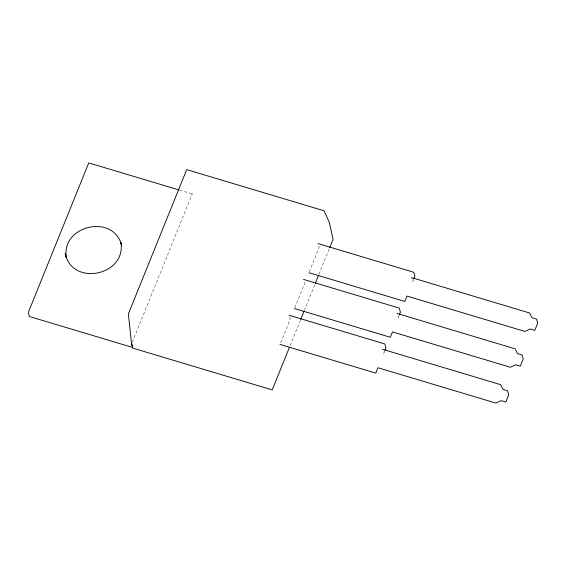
<?xml version="1.0" encoding="UTF-8"?>
<svg xmlns="http://www.w3.org/2000/svg" width="566" height="566" viewBox="0 0 566 566"><rect width="100%" height="100%" fill="white"/><g stroke="black" fill="none" stroke-linecap="round" stroke-linejoin="round"><path stroke-width="0.42" stroke-dasharray="2.83 2.12" d="M132.246 342.338L192.433 193.423M280.658 342.784L290.153 319.288L289.247 316.047M294.815 307.755L304.635 283.446L303.963 281.019M309.298 271.913L319.125 247.611L318.446 245.184M290.082 345.72L300.341 320.356M304.31 310.536L314.887 284.358M318.856 274.538L329.44 248.354M384.703 351.054L383.769 353.354L383.097 350.927M399.186 315.22L398.259 317.512L397.58 315.085M413.675 279.378L412.748 281.677L411.843 278.437M179.613 190.141L192.235 193.919"/><path stroke-width="0.85" d="M289.424 347.354L272.225 389.903L132.734 348.104L131.581 343.979L128.369 313.953L186.702 169.623L324.148 210.814L329.306 222.424L333.077 239.354L329.773 247.533M300.666 319.535L303.977 311.357M315.22 283.538L318.531 275.352M385.014 350.29L385.941 347.991L384.809 343.944L289.021 315.241M399.497 314.448L400.424 312.156L399.299 308.109L303.51 279.399M413.987 278.613L414.913 276.314L413.781 272.267L317.993 243.564M178.771 189.886L88.756 162.909L28.3 312.474L29.432 316.514L132.911 347.531M411.616 277.63L529.564 312.977L531.955 317.724L536.568 319.111L537.7 323.158L534.792 330.353L530.172 328.966L524.873 331.414L406.926 296.068L404.761 301.43L308.972 272.727M397.127 313.472L515.074 348.812L517.466 353.566L522.085 354.946L523.21 358.993L520.303 366.188L515.69 364.808L510.39 367.249L392.443 331.909L390.271 337.265L294.49 308.562M382.644 349.307L500.592 384.654L502.983 389.401L507.596 390.788L508.728 394.835L505.82 402.03L501.2 400.643L495.901 403.091L377.954 367.744L375.789 373.107L280 344.404M121.52 245C113.165 213.233 60.923 225.636 66.349 257.587L65.217 253.54C72.123 286.828 126.352 275.479 120.926 242.545L121.372 244.165M131.779 343.484L132.685 346.717"/></g></svg>
